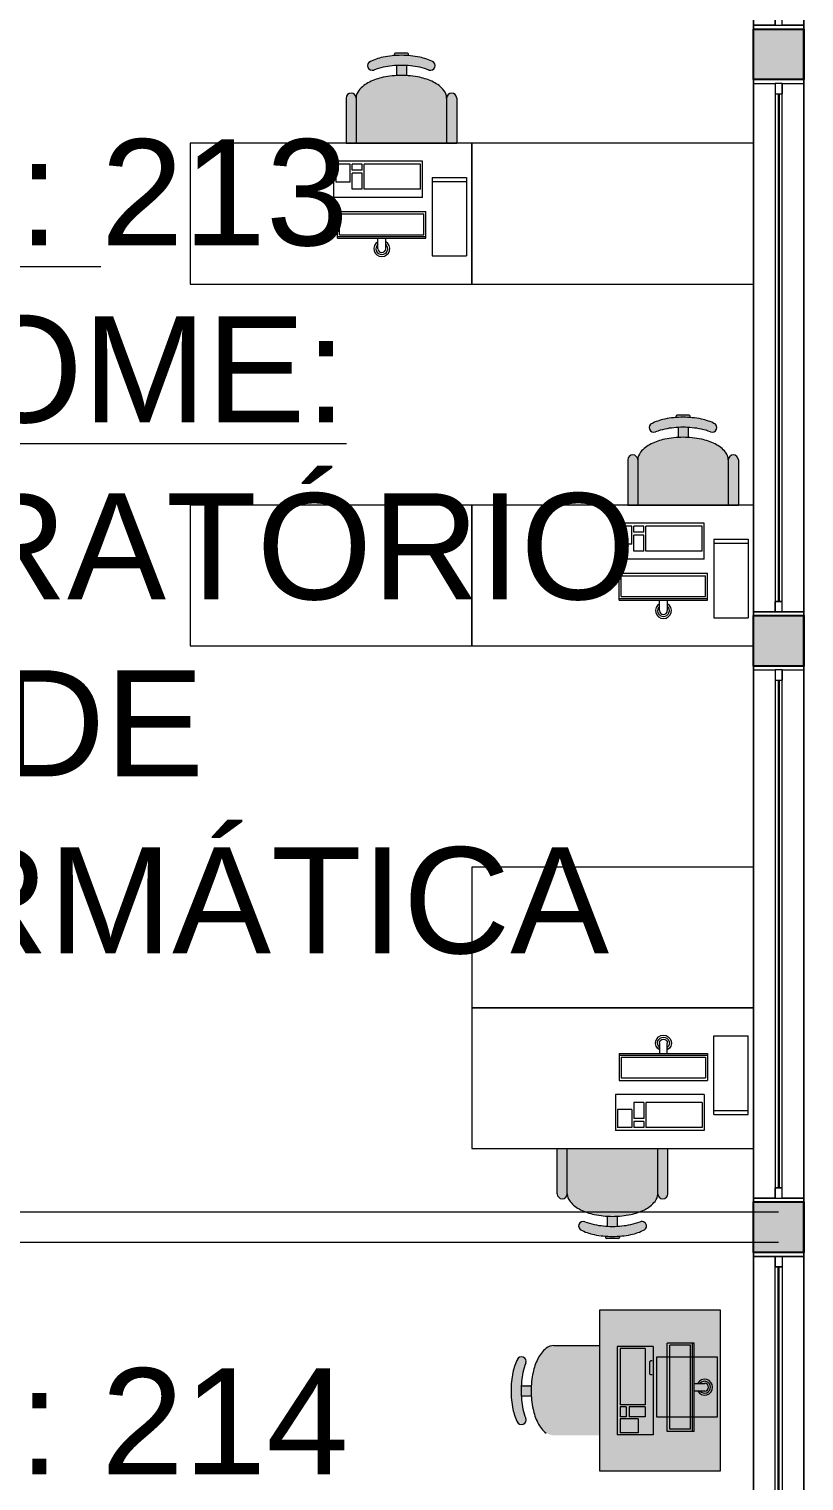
# Model space of a CAD drawing. Header units: metres. Extents: x 512 to 829, y -209 to 245.
# Drawn here: x 694.69 to 698.54, y -155.46 to -148.24 of the extents above; entities that cross this region are included whole.
import ezdxf

# ---------------------------------------------------------------- set-up
doc = ezdxf.new("R2010")
doc.units = ezdxf.units.M
doc.header["$LTSCALE"] = 0.508
doc.set_wipeout_variables(frame=1)
doc.header["$PDSIZE"] = -2
doc.linetypes.add('HIDDEN', pattern=[0.375, 0.25, -0.125])
for name, color, linetype, lineweight in [('01', 1, 'Continuous', 0), ('AMB-NOVOS', 10, 'Continuous', 15), ('Demolir', 10, 'HIDDEN', 15), ('MOBILIARIO', 252, 'Continuous', 18), ('None', 7, 'Continuous', 5), ('NãoImprimir', 7, 'Continuous', 5), ('Peitoris', 2, 'Continuous', 5), ('SETORES', 7, 'Continuous', 15), ('Telhado-Princ', 7, 'Continuous', 5)]:
    doc.layers.add(name, color=color, linetype=linetype, lineweight=lineweight)

# ---------------------------------------------------------------- blocks, each defined once
blk = doc.blocks.new('Grupo-4632')
at = {"color": 7, "linetype": 'Continuous', "lineweight": 5}
for points in [[(-1.325, 0.125), (-1.30595, 0.125), (-1.30595, -0.125), (-1.325, -0.125)], [(1.30595, 0.125), (1.325, 0.125), (1.325, -0.125), (1.30595, -0.125)]]:
    blk.add_wipeout(points, dxfattribs=at).dxf.layer = 'None'
at = {"layer": 'None', "color": 7, "linetype": 'Continuous', "lineweight": 5}
for points in [[(-1.325, 0.125), (-1.30595, 0.125), (-1.30595, -0.125), (-1.325, -0.125)], [(1.30595, 0.125), (1.325, 0.125), (1.325, -0.125), (1.30595, -0.125)]]:
    blk.add_lwpolyline(points, close=True, dxfattribs=at)
blk = doc.blocks.new('Grupo-4633')
at = {"layer": 'None', "color": 7}
blk.add_blockref('Grupo-4632', (0, 0), dxfattribs=at)
at = {"layer": 'None', "color": 7, "linetype": 'Continuous', "lineweight": 5}
for p, q in [((-1.325, 0.125), (-1.30595, 0.125)), ((-1.30595, 0.125), (-1.30595, -0.125)), ((1.325, 0.125), (1.30595, 0.125)), ((1.30595, 0.125), (1.30595, -0.125)), ((-1.325, -0.125), (-1.30595, -0.125)), ((1.325, -0.125), (1.30595, -0.125))]:
    blk.add_line(p, q, dxfattribs=at)
blk = doc.blocks.new('Grupo-4634')
at = {"layer": 'None', "color": 7, "linetype": 'Continuous', "lineweight": 5}
for p, q in [((-1.3059, 0.0175), (-1.3059, -0.0175)), ((1.3059, 0.0175), (1.3059, -0.0175))]:
    blk.add_line(p, q, dxfattribs=at)
blk = doc.blocks.new('Grupo-4635')
at = {"color": 7, "linetype": 'Continuous', "lineweight": 5}
for points in [[(-1.3059, 0.0175), (-1.2551, 0.0175), (-1.2551, -0.0175), (-1.3059, -0.0175)], [(1.2551, 0.0175), (1.3059, 0.0175), (1.3059, -0.0175), (1.2551, -0.0175)]]:
    blk.add_wipeout(points, dxfattribs=at).dxf.layer = 'None'
at = {"layer": 'None', "color": 7, "linetype": 'Continuous', "lineweight": 5}
for points in [[(-1.3059, 0.0175), (-1.2551, 0.0175), (-1.2551, -0.0175), (-1.3059, -0.0175)], [(1.2551, 0.0175), (1.3059, 0.0175), (1.3059, -0.0175), (1.2551, -0.0175)]]:
    blk.add_lwpolyline(points, close=True, dxfattribs=at)
blk = doc.blocks.new('Grupo-4636')
at = {"layer": 'None', "color": 7}
blk.add_blockref('Grupo-4634', (0, 0), dxfattribs=at)
at = {"color": 7, "linetype": 'Continuous', "lineweight": 5}
blk.add_wipeout([(-1.2551, 0.0175), (1.2551, 0.0175), (1.2551, -0.0175), (-1.2551, -0.0175)], dxfattribs=at).dxf.layer = 'None'
at = {"layer": 'None', "color": 7, "linetype": 'Continuous', "lineweight": 5}
blk.add_lwpolyline([(-1.2551, 0.0175), (1.2551, 0.0175), (1.2551, -0.0175), (-1.2551, -0.0175)], close=True, dxfattribs=at)
at = {"layer": 'None', "color": 7}
blk.add_blockref('Grupo-4635', (0, 0), dxfattribs=at)
at = {"layer": 'None', "color": 7, "linetype": 'Continuous', "lineweight": 5}
for p, q in [((-1.3059, 0.0175), (-1.2551, 0.0175)), ((-1.2551, 0.0175), (-1.2551, -0.0175)), ((1.3059, 0.0175), (1.2551, 0.0175)), ((1.2551, 0.0175), (1.2551, -0.0175)), ((-1.3059, -0.0175), (-1.2551, -0.0175)), ((1.3059, -0.0175), (1.2551, -0.0175))]:
    blk.add_line(p, q, dxfattribs=at)
blk = doc.blocks.new('Grupo-4637')
at = {"color": 7, "linetype": 'Continuous', "lineweight": 9}
blk.add_wipeout([(-1.25515, 0.000635), (1.25515, 0.000635), (1.25515, -0.000635), (-1.25515, -0.000635)], dxfattribs=at).dxf.layer = 'None'
blk = doc.blocks.new('Grupo-4638')
at = {"layer": 'None', "color": 7}
blk.add_blockref('Grupo-4637', (0, 0), dxfattribs=at)
at = {"layer": 'None', "color": 7, "linetype": 'Continuous', "lineweight": 25}
for p, q in [((-1.25515, 0.000635), (1.25515, 0.000635)), ((-1.25515, -0.000635), (1.25515, -0.000635))]:
    blk.add_line(p, q, dxfattribs=at)
blk = doc.blocks.new('Grupo-4639')
at = {"layer": 'None', "color": 7, "linetype": 'Continuous', "lineweight": 20}
for p, q in [((1.325, 0.125), (-1.325, 0.125)), ((1.325, -0.125), (-1.325, -0.125))]:
    blk.add_line(p, q, dxfattribs=at)
blk = doc.blocks.new('Window (2D)-398')
at = {"color": 7, "linetype": 'Continuous', "lineweight": 5}
blk.add_wipeout([(-1.325, 0.125), (1.325, 0.125), (1.325, -0.125), (-1.325, -0.125)], dxfattribs=at).dxf.layer = 'None'
at = {"layer": 'None', "color": 7}
blk.add_blockref('Grupo-4633', (0, 0), dxfattribs=at)
at = {"layer": 'None', "color": 7, "linetype": 'Continuous', "lineweight": 5}
for p, q in [((-1.325, 0.125), (1.325, 0.125)), ((-1.325, -0.125), (1.325, -0.125))]:
    blk.add_line(p, q, dxfattribs=at)
at = {"layer": 'NãoImprimir', "linetype": 'Continuous'}
for p in [(-1.325, 0), (1.325, 0)]:
    blk.add_point(p, dxfattribs=at)
at = {"layer": 'Peitoris'}
blk.add_blockref('Grupo-4636', (0, 0), dxfattribs=at)
blk.add_blockref('Grupo-4638', (0, 0), dxfattribs=at)
at = {"layer": 'Telhado-Princ'}
blk.add_blockref('Grupo-4639', (0, 0), dxfattribs=at)
blk = doc.blocks.new('Grupo-4640')
at = {"color": 7, "linetype": 'Continuous', "lineweight": 5}
for points in [[(-1.325, 0.125), (-1.30595, 0.125), (-1.30595, -0.125), (-1.325, -0.125)], [(1.30595, 0.125), (1.325, 0.125), (1.325, -0.125), (1.30595, -0.125)]]:
    blk.add_wipeout(points, dxfattribs=at).dxf.layer = 'None'
at = {"layer": 'None', "color": 7, "linetype": 'Continuous', "lineweight": 5}
for points in [[(-1.325, 0.125), (-1.30595, 0.125), (-1.30595, -0.125), (-1.325, -0.125)], [(1.30595, 0.125), (1.325, 0.125), (1.325, -0.125), (1.30595, -0.125)]]:
    blk.add_lwpolyline(points, close=True, dxfattribs=at)
blk = doc.blocks.new('Grupo-4641')
at = {"layer": 'None', "color": 7}
blk.add_blockref('Grupo-4640', (0, 0), dxfattribs=at)
at = {"layer": 'None', "color": 7, "linetype": 'Continuous', "lineweight": 5}
for p, q in [((-1.325, 0.125), (-1.30595, 0.125)), ((-1.30595, 0.125), (-1.30595, -0.125)), ((1.325, 0.125), (1.30595, 0.125)), ((1.30595, 0.125), (1.30595, -0.125)), ((-1.325, -0.125), (-1.30595, -0.125)), ((1.325, -0.125), (1.30595, -0.125))]:
    blk.add_line(p, q, dxfattribs=at)
blk = doc.blocks.new('Grupo-4642')
at = {"layer": 'None', "color": 7, "linetype": 'Continuous', "lineweight": 5}
for p, q in [((-1.3059, 0.0175), (-1.3059, -0.0175)), ((1.3059, 0.0175), (1.3059, -0.0175))]:
    blk.add_line(p, q, dxfattribs=at)
blk = doc.blocks.new('Grupo-4643')
at = {"color": 7, "linetype": 'Continuous', "lineweight": 5}
for points in [[(-1.3059, 0.0175), (-1.2551, 0.0175), (-1.2551, -0.0175), (-1.3059, -0.0175)], [(1.2551, 0.0175), (1.3059, 0.0175), (1.3059, -0.0175), (1.2551, -0.0175)]]:
    blk.add_wipeout(points, dxfattribs=at).dxf.layer = 'None'
at = {"layer": 'None', "color": 7, "linetype": 'Continuous', "lineweight": 5}
for points in [[(-1.3059, 0.0175), (-1.2551, 0.0175), (-1.2551, -0.0175), (-1.3059, -0.0175)], [(1.2551, 0.0175), (1.3059, 0.0175), (1.3059, -0.0175), (1.2551, -0.0175)]]:
    blk.add_lwpolyline(points, close=True, dxfattribs=at)
blk = doc.blocks.new('Grupo-4644')
at = {"layer": 'None', "color": 7}
blk.add_blockref('Grupo-4642', (0, 0), dxfattribs=at)
at = {"color": 7, "linetype": 'Continuous', "lineweight": 5}
blk.add_wipeout([(-1.2551, 0.0175), (1.2551, 0.0175), (1.2551, -0.0175), (-1.2551, -0.0175)], dxfattribs=at).dxf.layer = 'None'
at = {"layer": 'None', "color": 7, "linetype": 'Continuous', "lineweight": 5}
blk.add_lwpolyline([(-1.2551, 0.0175), (1.2551, 0.0175), (1.2551, -0.0175), (-1.2551, -0.0175)], close=True, dxfattribs=at)
at = {"layer": 'None', "color": 7}
blk.add_blockref('Grupo-4643', (0, 0), dxfattribs=at)
at = {"layer": 'None', "color": 7, "linetype": 'Continuous', "lineweight": 5}
for p, q in [((-1.3059, 0.0175), (-1.2551, 0.0175)), ((-1.2551, 0.0175), (-1.2551, -0.0175)), ((1.3059, 0.0175), (1.2551, 0.0175)), ((1.2551, 0.0175), (1.2551, -0.0175)), ((-1.3059, -0.0175), (-1.2551, -0.0175)), ((1.3059, -0.0175), (1.2551, -0.0175))]:
    blk.add_line(p, q, dxfattribs=at)
blk = doc.blocks.new('Grupo-4645')
at = {"color": 7, "linetype": 'Continuous', "lineweight": 9}
blk.add_wipeout([(-1.25515, 0.000635), (1.25515, 0.000635), (1.25515, -0.000635), (-1.25515, -0.000635)], dxfattribs=at).dxf.layer = 'None'
blk = doc.blocks.new('Grupo-4646')
at = {"layer": 'None', "color": 7}
blk.add_blockref('Grupo-4645', (0, 0), dxfattribs=at)
at = {"layer": 'None', "color": 7, "linetype": 'Continuous', "lineweight": 25}
for p, q in [((-1.25515, 0.000635), (1.25515, 0.000635)), ((-1.25515, -0.000635), (1.25515, -0.000635))]:
    blk.add_line(p, q, dxfattribs=at)
blk = doc.blocks.new('Grupo-4647')
at = {"layer": 'None', "color": 7, "linetype": 'Continuous', "lineweight": 20}
for p, q in [((1.325, 0.125), (-1.325, 0.125)), ((1.325, -0.125), (-1.325, -0.125))]:
    blk.add_line(p, q, dxfattribs=at)
blk = doc.blocks.new('Window (2D)-399')
at = {"color": 7, "linetype": 'Continuous', "lineweight": 5}
blk.add_wipeout([(-1.325, 0.125), (1.325, 0.125), (1.325, -0.125), (-1.325, -0.125)], dxfattribs=at).dxf.layer = 'None'
at = {"layer": 'None', "color": 7}
blk.add_blockref('Grupo-4641', (0, 0), dxfattribs=at)
at = {"layer": 'None', "color": 7, "linetype": 'Continuous', "lineweight": 5}
for p, q in [((-1.325, 0.125), (1.325, 0.125)), ((-1.325, -0.125), (1.325, -0.125))]:
    blk.add_line(p, q, dxfattribs=at)
at = {"layer": 'NãoImprimir', "linetype": 'Continuous'}
for p in [(-1.325, 0), (1.325, 0)]:
    blk.add_point(p, dxfattribs=at)
at = {"layer": 'Peitoris'}
blk.add_blockref('Grupo-4644', (0, 0), dxfattribs=at)
blk.add_blockref('Grupo-4646', (0, 0), dxfattribs=at)
at = {"layer": 'Telhado-Princ'}
blk.add_blockref('Grupo-4647', (0, 0), dxfattribs=at)
blk = doc.blocks.new('Grupo-4648')
at = {"color": 7, "linetype": 'Continuous', "lineweight": 5}
for points in [[(-1.325, 0.125), (-1.30595, 0.125), (-1.30595, -0.125), (-1.325, -0.125)], [(1.30595, 0.125), (1.325, 0.125), (1.325, -0.125), (1.30595, -0.125)]]:
    blk.add_wipeout(points, dxfattribs=at).dxf.layer = 'None'
at = {"layer": 'None', "color": 7, "linetype": 'Continuous', "lineweight": 5}
for points in [[(-1.325, 0.125), (-1.30595, 0.125), (-1.30595, -0.125), (-1.325, -0.125)], [(1.30595, 0.125), (1.325, 0.125), (1.325, -0.125), (1.30595, -0.125)]]:
    blk.add_lwpolyline(points, close=True, dxfattribs=at)
blk = doc.blocks.new('Grupo-4649')
at = {"layer": 'None', "color": 7}
blk.add_blockref('Grupo-4648', (0, 0), dxfattribs=at)
at = {"layer": 'None', "color": 7, "linetype": 'Continuous', "lineweight": 5}
for p, q in [((-1.325, 0.125), (-1.30595, 0.125)), ((-1.30595, 0.125), (-1.30595, -0.125)), ((1.325, 0.125), (1.30595, 0.125)), ((1.30595, 0.125), (1.30595, -0.125)), ((-1.325, -0.125), (-1.30595, -0.125)), ((1.325, -0.125), (1.30595, -0.125))]:
    blk.add_line(p, q, dxfattribs=at)
blk = doc.blocks.new('Grupo-4650')
at = {"layer": 'None', "color": 7, "linetype": 'Continuous', "lineweight": 5}
for p, q in [((-1.3059, 0.0175), (-1.3059, -0.0175)), ((1.3059, 0.0175), (1.3059, -0.0175))]:
    blk.add_line(p, q, dxfattribs=at)
blk = doc.blocks.new('Grupo-4651')
at = {"color": 7, "linetype": 'Continuous', "lineweight": 5}
for points in [[(-1.3059, 0.0175), (-1.2551, 0.0175), (-1.2551, -0.0175), (-1.3059, -0.0175)], [(1.2551, 0.0175), (1.3059, 0.0175), (1.3059, -0.0175), (1.2551, -0.0175)]]:
    blk.add_wipeout(points, dxfattribs=at).dxf.layer = 'None'
at = {"layer": 'None', "color": 7, "linetype": 'Continuous', "lineweight": 5}
for points in [[(-1.3059, 0.0175), (-1.2551, 0.0175), (-1.2551, -0.0175), (-1.3059, -0.0175)], [(1.2551, 0.0175), (1.3059, 0.0175), (1.3059, -0.0175), (1.2551, -0.0175)]]:
    blk.add_lwpolyline(points, close=True, dxfattribs=at)
blk = doc.blocks.new('Grupo-4652')
at = {"layer": 'None', "color": 7}
blk.add_blockref('Grupo-4650', (0, 0), dxfattribs=at)
at = {"color": 7, "linetype": 'Continuous', "lineweight": 5}
blk.add_wipeout([(-1.2551, 0.0175), (1.2551, 0.0175), (1.2551, -0.0175), (-1.2551, -0.0175)], dxfattribs=at).dxf.layer = 'None'
at = {"layer": 'None', "color": 7, "linetype": 'Continuous', "lineweight": 5}
blk.add_lwpolyline([(-1.2551, 0.0175), (1.2551, 0.0175), (1.2551, -0.0175), (-1.2551, -0.0175)], close=True, dxfattribs=at)
at = {"layer": 'None', "color": 7}
blk.add_blockref('Grupo-4651', (0, 0), dxfattribs=at)
at = {"layer": 'None', "color": 7, "linetype": 'Continuous', "lineweight": 5}
for p, q in [((-1.3059, 0.0175), (-1.2551, 0.0175)), ((-1.2551, 0.0175), (-1.2551, -0.0175)), ((1.3059, 0.0175), (1.2551, 0.0175)), ((1.2551, 0.0175), (1.2551, -0.0175)), ((-1.3059, -0.0175), (-1.2551, -0.0175)), ((1.3059, -0.0175), (1.2551, -0.0175))]:
    blk.add_line(p, q, dxfattribs=at)
blk = doc.blocks.new('Grupo-4653')
at = {"color": 7, "linetype": 'Continuous', "lineweight": 9}
blk.add_wipeout([(-1.25515, 0.000635), (1.25515, 0.000635), (1.25515, -0.000635), (-1.25515, -0.000635)], dxfattribs=at).dxf.layer = 'None'
blk = doc.blocks.new('Grupo-4654')
at = {"layer": 'None', "color": 7}
blk.add_blockref('Grupo-4653', (0, 0), dxfattribs=at)
at = {"layer": 'None', "color": 7, "linetype": 'Continuous', "lineweight": 25}
for p, q in [((-1.25515, 0.000635), (1.25515, 0.000635)), ((-1.25515, -0.000635), (1.25515, -0.000635))]:
    blk.add_line(p, q, dxfattribs=at)
blk = doc.blocks.new('Grupo-4655')
at = {"layer": 'None', "color": 7, "linetype": 'Continuous', "lineweight": 20}
for p, q in [((1.325, 0.125), (-1.325, 0.125)), ((1.325, -0.125), (-1.325, -0.125))]:
    blk.add_line(p, q, dxfattribs=at)
blk = doc.blocks.new('Window (2D)-400')
at = {"color": 7, "linetype": 'Continuous', "lineweight": 5}
blk.add_wipeout([(-1.325, 0.125), (1.325, 0.125), (1.325, -0.125), (-1.325, -0.125)], dxfattribs=at).dxf.layer = 'None'
at = {"layer": 'None', "color": 7}
blk.add_blockref('Grupo-4649', (0, 0), dxfattribs=at)
at = {"layer": 'None', "color": 7, "linetype": 'Continuous', "lineweight": 5}
for p, q in [((-1.325, 0.125), (1.325, 0.125)), ((-1.325, -0.125), (1.325, -0.125))]:
    blk.add_line(p, q, dxfattribs=at)
at = {"layer": 'NãoImprimir', "linetype": 'Continuous'}
for p in [(-1.325, 0), (1.325, 0)]:
    blk.add_point(p, dxfattribs=at)
at = {"layer": 'Peitoris'}
blk.add_blockref('Grupo-4652', (0, 0), dxfattribs=at)
blk.add_blockref('Grupo-4654', (0, 0), dxfattribs=at)
at = {"layer": 'Telhado-Princ'}
blk.add_blockref('Grupo-4655', (0, 0), dxfattribs=at)
blk = doc.blocks.new('Grupo-4656')
at = {"color": 7, "linetype": 'Continuous', "lineweight": 5}
for points in [[(-1.325, 0.125), (-1.30595, 0.125), (-1.30595, -0.125), (-1.325, -0.125)], [(1.30595, 0.125), (1.325, 0.125), (1.325, -0.125), (1.30595, -0.125)]]:
    blk.add_wipeout(points, dxfattribs=at).dxf.layer = 'None'
at = {"layer": 'None', "color": 7, "linetype": 'Continuous', "lineweight": 5}
for points in [[(-1.325, 0.125), (-1.30595, 0.125), (-1.30595, -0.125), (-1.325, -0.125)], [(1.30595, 0.125), (1.325, 0.125), (1.325, -0.125), (1.30595, -0.125)]]:
    blk.add_lwpolyline(points, close=True, dxfattribs=at)
blk = doc.blocks.new('Grupo-4657')
at = {"layer": 'None', "color": 7}
blk.add_blockref('Grupo-4656', (0, 0), dxfattribs=at)
at = {"layer": 'None', "color": 7, "linetype": 'Continuous', "lineweight": 5}
for p, q in [((-1.325, 0.125), (-1.30595, 0.125)), ((-1.30595, 0.125), (-1.30595, -0.125)), ((1.325, 0.125), (1.30595, 0.125)), ((1.30595, 0.125), (1.30595, -0.125)), ((-1.325, -0.125), (-1.30595, -0.125)), ((1.325, -0.125), (1.30595, -0.125))]:
    blk.add_line(p, q, dxfattribs=at)
blk = doc.blocks.new('Grupo-4658')
at = {"layer": 'None', "color": 7, "linetype": 'Continuous', "lineweight": 5}
for p, q in [((-1.3059, 0.0175), (-1.3059, -0.0175)), ((1.3059, 0.0175), (1.3059, -0.0175))]:
    blk.add_line(p, q, dxfattribs=at)
blk = doc.blocks.new('Grupo-4659')
at = {"color": 7, "linetype": 'Continuous', "lineweight": 5}
for points in [[(-1.3059, 0.0175), (-1.2551, 0.0175), (-1.2551, -0.0175), (-1.3059, -0.0175)], [(1.2551, 0.0175), (1.3059, 0.0175), (1.3059, -0.0175), (1.2551, -0.0175)]]:
    blk.add_wipeout(points, dxfattribs=at).dxf.layer = 'None'
at = {"layer": 'None', "color": 7, "linetype": 'Continuous', "lineweight": 5}
for points in [[(-1.3059, 0.0175), (-1.2551, 0.0175), (-1.2551, -0.0175), (-1.3059, -0.0175)], [(1.2551, 0.0175), (1.3059, 0.0175), (1.3059, -0.0175), (1.2551, -0.0175)]]:
    blk.add_lwpolyline(points, close=True, dxfattribs=at)
blk = doc.blocks.new('Grupo-4660')
at = {"layer": 'None', "color": 7}
blk.add_blockref('Grupo-4658', (0, 0), dxfattribs=at)
at = {"color": 7, "linetype": 'Continuous', "lineweight": 5}
blk.add_wipeout([(-1.2551, 0.0175), (1.2551, 0.0175), (1.2551, -0.0175), (-1.2551, -0.0175)], dxfattribs=at).dxf.layer = 'None'
at = {"layer": 'None', "color": 7, "linetype": 'Continuous', "lineweight": 5}
blk.add_lwpolyline([(-1.2551, 0.0175), (1.2551, 0.0175), (1.2551, -0.0175), (-1.2551, -0.0175)], close=True, dxfattribs=at)
at = {"layer": 'None', "color": 7}
blk.add_blockref('Grupo-4659', (0, 0), dxfattribs=at)
at = {"layer": 'None', "color": 7, "linetype": 'Continuous', "lineweight": 5}
for p, q in [((-1.3059, 0.0175), (-1.2551, 0.0175)), ((-1.2551, 0.0175), (-1.2551, -0.0175)), ((1.3059, 0.0175), (1.2551, 0.0175)), ((1.2551, 0.0175), (1.2551, -0.0175)), ((-1.3059, -0.0175), (-1.2551, -0.0175)), ((1.3059, -0.0175), (1.2551, -0.0175))]:
    blk.add_line(p, q, dxfattribs=at)
blk = doc.blocks.new('Grupo-4661')
at = {"color": 7, "linetype": 'Continuous', "lineweight": 9}
blk.add_wipeout([(-1.25515, 0.000635), (1.25515, 0.000635), (1.25515, -0.000635), (-1.25515, -0.000635)], dxfattribs=at).dxf.layer = 'None'
blk = doc.blocks.new('Grupo-4662')
at = {"layer": 'None', "color": 7}
blk.add_blockref('Grupo-4661', (0, 0), dxfattribs=at)
at = {"layer": 'None', "color": 7, "linetype": 'Continuous', "lineweight": 25}
for p, q in [((-1.25515, 0.000635), (1.25515, 0.000635)), ((-1.25515, -0.000635), (1.25515, -0.000635))]:
    blk.add_line(p, q, dxfattribs=at)
blk = doc.blocks.new('Grupo-4663')
at = {"layer": 'None', "color": 7, "linetype": 'Continuous', "lineweight": 20}
for p, q in [((1.325, 0.125), (-1.325, 0.125)), ((1.325, -0.125), (-1.325, -0.125))]:
    blk.add_line(p, q, dxfattribs=at)
blk = doc.blocks.new('Window (2D)-401')
at = {"color": 7, "linetype": 'Continuous', "lineweight": 5}
blk.add_wipeout([(-1.325, 0.125), (1.325, 0.125), (1.325, -0.125), (-1.325, -0.125)], dxfattribs=at).dxf.layer = 'None'
at = {"layer": 'None', "color": 7}
blk.add_blockref('Grupo-4657', (0, 0), dxfattribs=at)
at = {"layer": 'None', "color": 7, "linetype": 'Continuous', "lineweight": 5}
for p, q in [((-1.325, 0.125), (1.325, 0.125)), ((-1.325, -0.125), (1.325, -0.125))]:
    blk.add_line(p, q, dxfattribs=at)
at = {"layer": 'NãoImprimir', "linetype": 'Continuous'}
for p in [(-1.325, 0), (1.325, 0)]:
    blk.add_point(p, dxfattribs=at)
at = {"layer": 'Peitoris'}
blk.add_blockref('Grupo-4660', (0, 0), dxfattribs=at)
blk.add_blockref('Grupo-4662', (0, 0), dxfattribs=at)
at = {"layer": 'Telhado-Princ'}
blk.add_blockref('Grupo-4663', (0, 0), dxfattribs=at)
blk = doc.blocks.new('Grupo-4859')
at = {"layer": 'None', "linetype": 'Continuous', "lineweight": 0}
for points in [[(-19.1639, -74.3987), (-19.1639, -74.1487), (-18.9139, -74.1487), (-18.9139, -74.3987)], [(-19.1639, -77.2987), (-19.1639, -77.0487), (-18.9139, -77.0487), (-18.9139, -77.2987)], [(-19.1639, -80.1987), (-19.1639, -79.9487), (-18.9139, -79.9487), (-18.9139, -80.1987)]]:
    blk.add_hatch(color=255, dxfattribs=at).paths.add_polyline_path(points)
at = {"layer": 'None', "color": 7, "linetype": 'Continuous', "lineweight": 25}
for points in [[(-19.1639, -74.3987), (-19.1639, -74.1487), (-18.9139, -74.1487), (-18.9139, -74.3987)], [(-19.1639, -77.2987), (-19.1639, -77.0487), (-18.9139, -77.0487), (-18.9139, -77.2987)], [(-19.1639, -80.1987), (-19.1639, -79.9487), (-18.9139, -79.9487), (-18.9139, -80.1987)]]:
    blk.add_lwpolyline(points, close=True, dxfattribs=at)
blk = doc.blocks.new('monitor')
at = {"layer": 'MOBILIARIO'}
for p, q in [((-0.0198, 0.1342), (-0.0198, 0.1859)), ((0.0185, 0.1859), (0.0185, 0.1342)), ((0.2202, 0.1342), (-0.2202, 0.1342)), ((-0.2202, 0.1342), (-0.2202, 0)), ((0.2202, 0.1256), (-0.2202, 0.1256)), ((0.2089, 0.116), (-0.2101, 0.116)), ((-0.2101, 0.116), (-0.2101, 0.0121)), ((0.2089, 0.116), (0.2089, 0.0121)), ((0.2202, 0.1342), (0.2202, 0)), ((0.2202, 0), (-0.2202, 0)), ((0.2089, 0.0121), (-0.2101, 0.0121))]:
    blk.add_line(p, q, dxfattribs=at)
for radius, start, end in [(0.0392, 299.31433, 240.68567), (0.0292, 311.09871, 228.90129), (0.0192, 0, 180)]:
    blk.add_arc((-0.0007, 0.1859), radius, start, end, dxfattribs=at)
blk = doc.blocks.new('Computador 2')
at = {"layer": 'MOBILIARIO'}
for p, q in [((0, 0.18), (0, 0)), ((0.44, 0.18), (0, 0.18)), ((0.44, 0.18), (0.44, 0)), ((0.01, 0.105), (0.01, 0.015)), ((0.08, 0.105), (0.01, 0.105)), ((0.08, 0.105), (0.08, 0.015)), ((0.09, 0.14), (0.09, 0.06)), ((0.14, 0.14), (0.09, 0.14)), ((0.14, 0.14), (0.14, 0.06)), ((0.15, 0.14), (0.15, 0.015)), ((0.43, 0.14), (0.15, 0.14)), ((0.43, 0.14), (0.43, 0.015)), ((0.44, 0), (0, 0)), ((0.08, 0.015), (0.01, 0.015)), ((0.14, 0.06), (0.09, 0.06)), ((0.09, 0.045), (0.09, 0.015)), ((0.14, 0.045), (0.09, 0.045)), ((0.14, 0.015), (0.09, 0.015)), ((0.14, 0.045), (0.14, 0.015)), ((0.43, 0.015), (0.15, 0.015))]:
    blk.add_line(p, q, dxfattribs=at)
at = {"layer": 'MOBILIARIO', "linetype": 'Continuous', "lineweight": 0}
for p, q in [((0.299, 0.175), (0.299, 0.1686)), ((0.304, 0.1636), (0.364, 0.1636)), ((0.369, 0.175), (0.369, 0.1686))]:
    blk.add_line(p, q, dxfattribs=at)
at = {"layer": 'MOBILIARIO'}
blk.add_lwpolyline([(0.0886, 0.1983), (0.3886, 0.1983), (0.3886, 0.4983), (0.0886, 0.4983)], close=True, dxfattribs=at)
at = {"layer": 'MOBILIARIO', "linetype": 'Continuous', "lineweight": 0}
for centre, start, end in [((0.304, 0.1686), 180, 270), ((0.364, 0.1686), 270, 0)]:
    blk.add_arc(centre, 0.005, start, end, dxfattribs=at)
at = {"layer": 'MOBILIARIO', "xscale": -1}
blk.add_blockref('monitor', (0.237, 0.2497), dxfattribs=at)
blk = doc.blocks.new('computador')
at = {"layer": 'MOBILIARIO'}
for p, q in [((0, -0.39), (0, 0)), ((0.17, 0), (0, 0)), ((0.17, -0.39), (0.17, 0)), ((0.2187, -0.2908), (0.2187, -0.4708)), ((0.2187, -0.2908), (0.6587, -0.2908)), ((0.2287, -0.3308), (0.2287, -0.4558)), ((0.2287, -0.3308), (0.5087, -0.3308)), ((0.5087, -0.3308), (0.5087, -0.4558)), ((0.5187, -0.3308), (0.5187, -0.4108)), ((0.5187, -0.3308), (0.5687, -0.3308)), ((0.5687, -0.3308), (0.5687, -0.4108)), ((0.6587, -0.2908), (0.6587, -0.4708)), ((0.17, -0.37), (0, -0.37)), ((0.17, -0.39), (0, -0.39)), ((0.5187, -0.4108), (0.5687, -0.4108)), ((0.5187, -0.4258), (0.5187, -0.4558)), ((0.5187, -0.4258), (0.5687, -0.4258)), ((0.5687, -0.4258), (0.5687, -0.4558)), ((0.5787, -0.3658), (0.5787, -0.4558)), ((0.5787, -0.3658), (0.6487, -0.3658)), ((0.6487, -0.3658), (0.6487, -0.4558)), ((0.2187, -0.4708), (0.6587, -0.4708)), ((0.2287, -0.4558), (0.5087, -0.4558)), ((0.5187, -0.4558), (0.5687, -0.4558)), ((0.5787, -0.4558), (0.6487, -0.4558))]:
    blk.add_line(p, q, dxfattribs=at)
blk.add_blockref('monitor', (0.4217, -0.2212), dxfattribs=at)

msp = doc.modelspace()

# ---------------------------------------------------------------- hatches: boundary and pattern name
at = {"layer": 'Demolir', "linetype": 'Continuous', "lineweight": 0, "true_color": 0x7aafdf}
h = msp.add_hatch(color=143, dxfattribs=at)
h.dxf.hatch_style = 1
h.paths.add_polyline_path([(696.7614, -148.5794, 0.174705), (696.7477, -148.5412, 0.104203), (696.6955, -148.4998, 0.064948), (696.6274, -148.4762, 0.051099), (696.5364, -148.4669, 0.051099), (696.4454, -148.4762, 0.064948), (696.3773, -148.4998, 0.104203), (696.3251, -148.5412, 0.174705), (696.3114, -148.5794), (696.3114, -148.8044), (696.7614, -148.8044)])
h.paths.add_polyline_path([(696.8114, -148.5794, 1), (696.7614, -148.5794), (696.7614, -148.8044), (696.8114, -148.8044)])
h.paths.add_polyline_path([(696.3114, -148.5794, 1), (696.2614, -148.5794), (696.2614, -148.8044), (696.3114, -148.8044)])
h.paths.add_polyline_path([(696.6274, -148.3762, 0.051099), (696.5364, -148.3669, 0.051099), (696.4454, -148.3762, 0.062667), (696.3796, -148.3987, 0.930498), (696.3994, -148.4399, -0.043138), (696.4454, -148.4262, -0.051099), (696.5364, -148.4169, -0.051099), (696.6274, -148.4262, -0.043138), (696.6734, -148.4399, 0.930498), (696.6932, -148.3987, 0.062667)])
h.paths.add_polyline_path([(696.5614, -148.4176, 0.013937), (696.5364, -148.4169, 0.013937), (696.5114, -148.4176), (696.5114, -148.4676, -0.013937), (696.5364, -148.4669, -0.013937), (696.5614, -148.4676)])
h.paths.add_polyline_path([(696.5664, -148.3569), (696.5064, -148.3569, 0.414214), (696.5014, -148.3619), (696.5014, -148.3682, -0.019523), (696.5364, -148.3669, -0.019523), (696.5714, -148.3682), (696.5714, -148.3619, 0.414214)])
h = msp.add_hatch(color=143, dxfattribs=at)
h.dxf.hatch_style = 1
h.paths.add_polyline_path([(698.1625, -150.3794, 0.174705), (698.1487, -150.3412, 0.104203), (698.0966, -150.2998, 0.064948), (698.0285, -150.2762, 0.051099), (697.9375, -150.2669, 0.051099), (697.8465, -150.2762, 0.064948), (697.7784, -150.2998, 0.104203), (697.7262, -150.3412, 0.174705), (697.7125, -150.3794), (697.7125, -150.6044), (698.1625, -150.6044)])
h.paths.add_polyline_path([(698.2125, -150.3794, 1), (698.1625, -150.3794), (698.1625, -150.6044), (698.2125, -150.6044)])
h.paths.add_polyline_path([(697.7125, -150.3794, 1), (697.6625, -150.3794), (697.6625, -150.6044), (697.7125, -150.6044)])
h.paths.add_polyline_path([(698.0285, -150.1762, 0.051099), (697.9375, -150.1669, 0.051099), (697.8465, -150.1762, 0.062667), (697.7806, -150.1987, 0.930498), (697.8005, -150.2399, -0.043138), (697.8465, -150.2262, -0.051099), (697.9375, -150.2169, -0.051099), (698.0285, -150.2262, -0.043138), (698.0744, -150.2399, 0.930498), (698.0943, -150.1987, 0.062667)])
h.paths.add_polyline_path([(697.9625, -150.2176, 0.013937), (697.9375, -150.2169, 0.013937), (697.9125, -150.2176), (697.9125, -150.2676, -0.013937), (697.9375, -150.2669, -0.013937), (697.9625, -150.2676)])
h.paths.add_polyline_path([(697.9675, -150.1569), (697.9075, -150.1569, 0.414214), (697.9025, -150.1619), (697.9025, -150.1682, -0.019523), (697.9375, -150.1669, -0.019523), (697.9725, -150.1682), (697.9725, -150.1619, 0.414214)])
h = msp.add_hatch(color=143, dxfattribs=at)
h.dxf.hatch_style = 1
h.paths.add_polyline_path([(697.3616, -154.0267, 0.174705), (697.3754, -154.0648, 0.104203), (697.4275, -154.1063, 0.064948), (697.4956, -154.1299, 0.051099), (697.5866, -154.1392, 0.051099), (697.6776, -154.1299, 0.064948), (697.7457, -154.1063, 0.104203), (697.7979, -154.0648, 0.174705), (697.8116, -154.0267), (697.8116, -153.8017), (697.3616, -153.8017)])
h.paths.add_polyline_path([(697.3116, -154.0267, 1), (697.3616, -154.0267), (697.3616, -153.8017), (697.3116, -153.8017)])
h.paths.add_polyline_path([(697.8116, -154.0267, 1), (697.8616, -154.0267), (697.8616, -153.8017), (697.8116, -153.8017)])
h.paths.add_polyline_path([(697.4956, -154.2299, 0.051099), (697.5866, -154.2392, 0.051099), (697.6776, -154.2299, 0.062667), (697.7435, -154.2074, 0.930498), (697.7236, -154.1662, -0.043138), (697.6776, -154.1799, -0.051099), (697.5866, -154.1892, -0.051099), (697.4956, -154.1799, -0.043138), (697.4496, -154.1662, 0.930498), (697.4298, -154.2074, 0.062667)])
h.paths.add_polyline_path([(697.5616, -154.1885, 0.013937), (697.5866, -154.1892, 0.013937), (697.6116, -154.1885), (697.6116, -154.1385, -0.013937), (697.5866, -154.1392, -0.013937), (697.5616, -154.1385)])
h.paths.add_polyline_path([(697.5566, -154.2492), (697.6166, -154.2492, 0.414214), (697.6216, -154.2442), (697.6216, -154.2379, -0.019523), (697.5866, -154.2392, -0.019523), (697.5516, -154.2379), (697.5516, -154.2442, 0.414214)])
h = msp.add_hatch(color=143, dxfattribs=at)
h.dxf.hatch_style = 1
h.paths.add_polyline_path([(697.2952, -155.2308, -0.174705), (697.257, -155.2171, -0.104203), (697.2156, -155.1649, -0.064948), (697.192, -155.0968, -0.051099), (697.1827, -155.0058, -0.051099), (697.192, -154.9148, -0.064948), (697.2156, -154.8467, -0.104203), (697.257, -154.7946, -0.174705), (697.2952, -154.7808), (697.5202, -154.7808), (697.5202, -155.2308)])
h.paths.add_polyline_path([(697.1334, -155.0308, -0.013937), (697.1327, -155.0058, -0.013937), (697.1334, -154.9808), (697.1834, -154.9808, 0.013937), (697.1827, -155.0058, 0.013937), (697.1834, -155.0308)])
h.paths.add_polyline_path([(697.0827, -155.0058, -0.051099), (697.092, -154.9148, -0.062667), (697.1145, -154.849, -0.930498), (697.1557, -154.8689, 0.043138), (697.142, -154.9148, 0.051099), (697.1327, -155.0058, 0.051099), (697.142, -155.0968, 0.043138), (697.1557, -155.1428, -0.930498), (697.1145, -155.1627, -0.062667), (697.092, -155.0968, -0.051099)])
at = {"layer": 'SETORES', "linetype": 'Continuous', "lineweight": 0, "true_color": 0xffffff}
h = msp.add_hatch(color=7, dxfattribs=at)
h.dxf.hatch_style = 1
h.paths.add_polyline_path([(697.5229, -154.608), (697.5229, -155.408), (698.1229, -155.408), (698.1229, -154.608)])

# ---------------------------------------------------------------- linework, layer by layer
at = {"layer": '01', "linetype": 'Continuous', "lineweight": 0}
msp.add_lwpolyline([(697.5229, -154.608), (697.5229, -155.408), (698.1229, -155.408), (698.1229, -154.608)], close=True, dxfattribs=at)
at = {"layer": 'MOBILIARIO', "linetype": 'Continuous', "lineweight": 0}
for p, q in [((696.5025, -148.3682), (696.5025, -148.3619)), ((696.5675, -148.3569), (696.5075, -148.3569)), ((696.5725, -148.3682), (696.5725, -148.3619)), ((696.5125, -148.4176), (696.5125, -148.4676)), ((696.5625, -148.4176), (696.5625, -148.4676)), ((696.2625, -148.5794), (696.2625, -148.8044)), ((696.3125, -148.5794), (696.3125, -148.8044)), ((696.7625, -148.5794), (696.7625, -148.8044)), ((696.8125, -148.5794), (696.8125, -148.8044)), ((696.2625, -148.8044), (696.8125, -148.8044)), ((697.5115, -148.8044), (696.9615, -148.8044)), ((697.9025, -150.1682), (697.9025, -150.1619)), ((697.9675, -150.1569), (697.9075, -150.1569)), ((697.9725, -150.1682), (697.9725, -150.1619)), ((697.9125, -150.2176), (697.9125, -150.2676)), ((697.9625, -150.2176), (697.9625, -150.2676)), ((697.6625, -150.3794), (697.6625, -150.6044)), ((697.7125, -150.3794), (697.7125, -150.6044)), ((698.1625, -150.3794), (698.1625, -150.6044)), ((698.2125, -150.3794), (698.2125, -150.6044)), ((697.6625, -150.6044), (698.2125, -150.6044)), ((697.312, -154.0291), (697.312, -153.8041)), ((697.312, -153.8041), (697.862, -153.8041)), ((697.362, -154.0291), (697.362, -153.8041)), ((697.812, -154.0291), (697.812, -153.8041)), ((697.862, -154.0291), (697.862, -153.8041)), ((697.562, -154.1909), (697.562, -154.1409)), ((697.612, -154.1909), (697.612, -154.1409)), ((697.552, -154.2402), (697.552, -154.2466)), ((697.617, -154.2516), (697.557, -154.2516)), ((697.622, -154.2402), (697.622, -154.2466)), ((697.295, -154.7841), (697.52, -154.7841)), ((697.1332, -154.9841), (697.1832, -154.9841)), ((697.1332, -155.0341), (697.1832, -155.0341))]:
    msp.add_line(p, q, dxfattribs=at)
for points in [[(696.887, -148.8044), (695.487, -148.8044), (695.487, -149.5044), (696.887, -149.5044)], [(696.887, -150.6044), (695.487, -150.6044), (695.487, -151.3044), (696.887, -151.3044)]]:
    msp.add_lwpolyline(points, close=True, dxfattribs=at)
for centre, radius, start, end in [((696.392, -148.4186), 0.0229, 111.5813, 291.5813), ((696.503, -148.649), 0.2786, 101.70092, 116.56505), ((696.5375, -148.8156), 0.4487, 90, 101.70092), ((696.5075, -148.3619), 0.005, 90, 180), ((696.5375, -148.8156), 0.4487, 78.29908, 90), ((696.5675, -148.3619), 0.005, 0, 90), ((696.5719, -148.649), 0.2786, 63.43495, 78.29908), ((696.6829, -148.4186), 0.0229, 248.4187, 68.4187), ((696.503, -148.749), 0.2786, 101.70092, 116.56505), ((696.503, -148.699), 0.2786, 101.70092, 111.5813), ((696.5375, -148.8656), 0.4487, 90, 101.70092), ((696.5375, -148.9156), 0.4487, 90, 101.70092), ((696.5375, -148.8656), 0.4487, 78.29908, 90), ((696.5375, -148.9156), 0.4487, 78.29908, 90), ((696.5719, -148.699), 0.2786, 68.4187, 78.29908), ((696.5719, -148.749), 0.2786, 63.43495, 78.29908), ((696.3722, -148.5794), 0.0597, 140.36073, 180), ((696.4506, -148.6443), 0.1616, 116.56505, 140.36073), ((696.6243, -148.6443), 0.1616, 39.63927, 63.43495), ((696.7027, -148.5794), 0.0597, 0, 39.63927), ((696.2875, -148.5794), 0.025, 0, 180), ((696.7875, -148.5794), 0.025, 0, 180), ((697.792, -150.2186), 0.0229, 111.5813, 291.5813), ((697.903, -150.449), 0.2786, 101.70092, 116.56505), ((697.9375, -150.6156), 0.4487, 90, 101.70092), ((697.9075, -150.1619), 0.005, 90, 180), ((697.9375, -150.6156), 0.4487, 78.29908, 90), ((697.9675, -150.1619), 0.005, 0, 90), ((697.9719, -150.449), 0.2786, 63.43495, 78.29908), ((698.0829, -150.2186), 0.0229, 248.4187, 68.4187), ((697.903, -150.549), 0.2786, 101.70092, 116.56505), ((697.903, -150.499), 0.2786, 101.70092, 111.5813), ((697.9375, -150.6656), 0.4487, 90, 101.70092), ((697.9375, -150.7156), 0.4487, 90, 101.70092), ((697.9375, -150.6656), 0.4487, 78.29908, 90), ((697.9375, -150.7156), 0.4487, 78.29908, 90), ((697.9719, -150.499), 0.2786, 68.4187, 78.29908), ((697.9719, -150.549), 0.2786, 63.43495, 78.29908), ((697.6875, -150.3794), 0.025, 0, 180), ((697.7722, -150.3794), 0.0597, 140.36073, 180), ((697.8506, -150.4443), 0.1616, 116.56505, 140.36073), ((698.0243, -150.4443), 0.1616, 39.63927, 63.43495), ((698.1027, -150.3794), 0.0597, 0, 39.63927), ((698.1875, -150.3794), 0.025, 0, 180), ((697.337, -154.0291), 0.025, 180, 0), ((697.4217, -154.0291), 0.0597, 180, 219.63927), ((697.7522, -154.0291), 0.0597, 320.36073, 0), ((697.837, -154.0291), 0.025, 180, 0), ((697.5001, -153.9641), 0.1616, 219.63927, 243.43495), ((697.5525, -153.8594), 0.2786, 243.43495, 258.29908), ((697.6214, -153.8594), 0.2786, 281.70092, 296.56505), ((697.6738, -153.9641), 0.1616, 296.56505, 320.36073), ((697.4415, -154.1899), 0.0229, 68.4187, 248.4187), ((697.5525, -153.9094), 0.2786, 248.4187, 258.29908), ((697.587, -153.6929), 0.4487, 258.29908, 270), ((697.587, -153.7429), 0.4487, 258.29908, 270), ((697.587, -153.6929), 0.4487, 270, 281.70092), ((697.587, -153.7429), 0.4487, 270, 281.70092), ((697.6214, -153.9094), 0.2786, 281.70092, 291.5813), ((697.7324, -154.1899), 0.0229, 291.5813, 111.5813), ((697.5525, -153.9594), 0.2786, 243.43495, 258.29908), ((697.587, -153.7929), 0.4487, 258.29908, 270), ((697.557, -154.2466), 0.005, 180, 270), ((697.587, -153.7929), 0.4487, 270, 281.70092), ((697.617, -154.2466), 0.005, 270, 0), ((697.6214, -153.9594), 0.2786, 281.70092, 296.56505), ((697.36, -154.9222), 0.1616, 129.63927, 153.43495), ((697.295, -154.8438), 0.0597, 90, 129.63927), ((697.3647, -154.9746), 0.2786, 153.43495, 168.29908), ((697.1343, -154.8636), 0.0229, 338.4187, 158.4187), ((697.4147, -154.9746), 0.2786, 158.4187, 168.29908), ((697.4647, -154.9746), 0.2786, 153.43495, 168.29908), ((697.5312, -155.0091), 0.4487, 168.29908, 180), ((697.5812, -155.0091), 0.4487, 168.29908, 180), ((697.6312, -155.0091), 0.4487, 168.29908, 180), ((697.5312, -155.0091), 0.4487, 180, 191.70092), ((697.5812, -155.0091), 0.4487, 180, 191.70092), ((697.6312, -155.0091), 0.4487, 180, 191.70092), ((697.3647, -155.0436), 0.2786, 191.70092, 206.56505), ((697.4147, -155.0436), 0.2786, 191.70092, 201.5813), ((697.4647, -155.0436), 0.2786, 191.70092, 206.56505), ((697.1343, -155.1545), 0.0229, 201.5813, 21.5813), ((697.36, -155.0959), 0.1616, 206.56505, 230.36073)]:
    msp.add_arc(centre, radius, start, end, dxfattribs=at)
at = {"layer": 'None', "color": 7, "linetype": 'Continuous', "lineweight": 25}
for p, q in [((698.287, -148.4876), (698.287, -148.2361)), ((698.5384, -148.4876), (698.5384, -148.2361)), ((698.287, -151.4047), (698.287, -151.1532)), ((698.5384, -151.4047), (698.5384, -151.1532)), ((698.287, -154.3218), (698.287, -154.0703)), ((698.5384, -154.3218), (698.5384, -154.0703))]:
    msp.add_line(p, q, dxfattribs=at)
at = {"layer": 'None', "color": 7, "linetype": 'Continuous', "lineweight": 18}
for p, q in [((698.4127, -154.1206), (691.5223, -154.1206)), ((698.4127, -154.2715), (691.5223, -154.2715))]:
    msp.add_line(p, q, dxfattribs=at)

# ---------------------------------------------------------------- block references
at = {"layer": 'Demolir', "linetype": 'Continuous', "lineweight": 0, "rotation": 180}
msp.add_blockref('computador', (696.8612, -149.3641), dxfattribs=at)
at = {"layer": 'Demolir', "linetype": 'Continuous', "lineweight": 0, "xscale": -1, "rotation": 270}
msp.add_blockref('Computador 2', (697.6094, -155.2291), dxfattribs=at)

# ---------------------------------------------------------------- texts
at = {"layer": 'AMB-NOVOS', "linetype": 'Continuous', "lineweight": 0, "char_height": 0.528095, "attachment_point": 1}
for s, insert in [('\\pi0.70038;{\\fArial|b0|i0|c0|p34;\\LN°:\\l 213\\P\\pi0.74109;\\LNOME: \\P\\pi-0.73116;\\lLABORATÓRIO \\P\\pi1.4257;DE \\P\\pi-0.61733;INFORMÁTICA}', (693.106, -148.7842)), ('\\pi0.70146;{\\fArial|b0|i0|c0|p34;\\LN°:\\l 214\\P\\pi0.74109;\\LNOME: \\P\\pi-0.73116;\\lLABORATÓRIO \\P\\pi1.4257;DE \\P\\pi-0.61733;INFORMÁTICA}', (693.106, -154.897))]:
    msp.add_mtext_dynamic_manual_height_columns(s, width=3.779715, gutter_width=1.5088, heights=[0], dxfattribs=dict(at, insert=insert))

# ---------------------------------------------------------------- next in the draw order: block references
at = {"layer": 'None', "color": 7, "yscale": 1.005894640890275, "zscale": 1.005894640890275, "rotation": 90}
for name, p, xscale in [('Window (2D)-398', (698.4127, -146.9033), -1.005894640890275), ('Window (2D)-399', (698.4127, -149.8204), -1.005894640890275), ('Window (2D)-400', (698.4127, -152.7375), -1.005894640890275), ('Window (2D)-401', (698.4127, -155.6546), 1.005894640890275)]:
    msp.add_blockref(name, p, dxfattribs=dict(at, xscale=xscale))

# ---------------------------------------------------------------- next in the draw order: linework, layer by layer
at = {"layer": 'MOBILIARIO', "linetype": 'Continuous', "lineweight": 0}
for points in [[(698.287, -148.8044), (696.887, -148.8044), (696.887, -149.5044), (698.287, -149.5044)], [(698.287, -150.6044), (696.887, -150.6044), (696.887, -151.3044), (698.287, -151.3044)], [(698.287, -152.4041), (696.887, -152.4041), (696.887, -153.1041), (698.287, -153.1041)], [(698.287, -153.1041), (696.887, -153.1041), (696.887, -153.8041), (698.287, -153.8041)]]:
    msp.add_lwpolyline(points, close=True, dxfattribs=at)

# ---------------------------------------------------------------- next in the draw order: block references
at = {"layer": 'Demolir', "linetype": 'Continuous', "lineweight": 0, "rotation": 180}
msp.add_blockref('computador', (698.2612, -151.1641), dxfattribs=at)
at = {"layer": 'Demolir', "linetype": 'Continuous', "lineweight": 0, "xscale": -1}
msp.add_blockref('computador', (698.2612, -153.2444), dxfattribs=at)
at = {"layer": 'None', "color": 7, "xscale": 1.005894640890275, "yscale": 1.005894640890275, "zscale": 1.005894640890275}
msp.add_blockref('Grupo-4859', (717.5638, -73.6503), dxfattribs=at)

doc.saveas('drawing.dxf')
